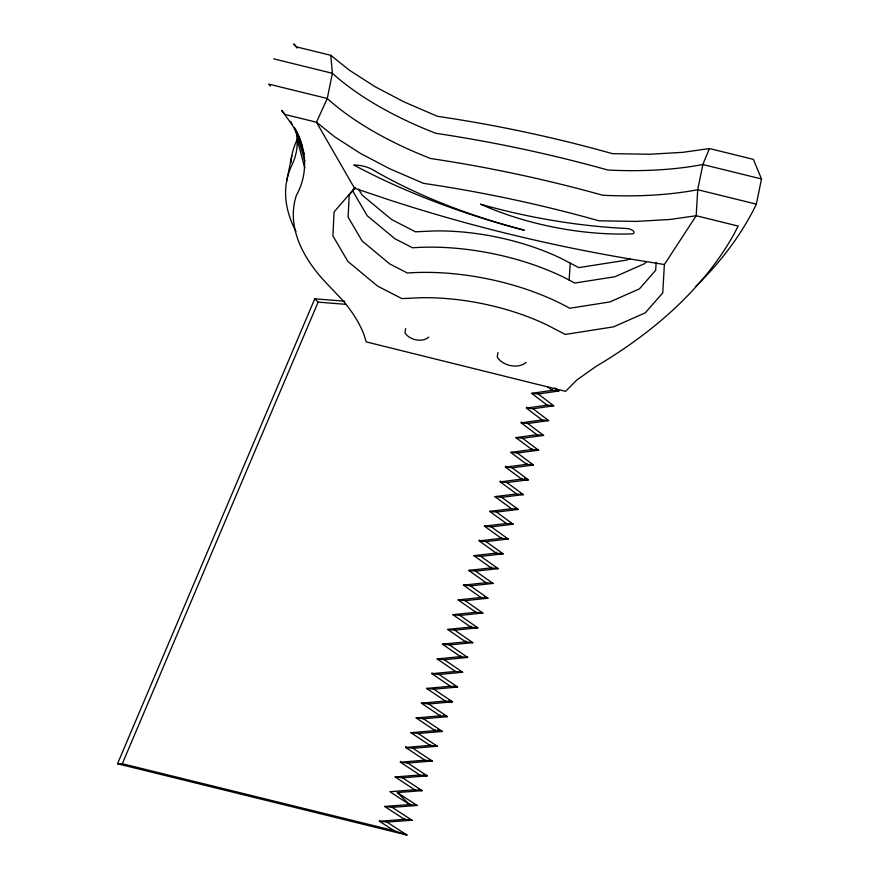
<?xml version="1.0" encoding="UTF-8"?>
<svg xmlns="http://www.w3.org/2000/svg" width="879" height="879" viewBox="0 0 879 879"><rect width="100%" height="100%" fill="white"/><g stroke="black" fill="none" stroke-linecap="round" stroke-linejoin="round"><path stroke-width="1.32" d="M299.86 139.607L292.333 125.005L281.555 110.358L285.367 114.567L316.473 122.225L334.877 136.959L360.445 153.407L389.463 168.658L423.48 183.326L441.082 186.051A627.32 280.884 11.5 0 1 581.887 216.102L598.995 220.794L636.572 221.409L669.952 219.475L696.19 215.74L738.184 226.079L733.657 234.737A1160.412 519.588 11.5 0 1 595.962 366.444L576.811 380.003L565.571 391.342L366.18 341.876L364.027 334.778A294.421 131.828 11.5 0 0 342.524 300.146L323.483 280.038A303.694 135.981 11.5 0 1 296.41 195.303C307.408 175.734 307.068 151.935 296.948 132.07M353.38 189.293L353.248 191.919L367.213 215.74L394.891 238.725L412.526 247.801A149.111 66.76 11.5 0 1 563.439 277.094L574.833 283.038L614.937 276.742L644.56 263.656L646.362 261.59M656.141 262.403L655.679 270.271L639.429 288.872L609.806 301.958L569.702 308.254A149.111 66.76 11.5 0 0 407.395 273.017L389.76 263.942L362.082 240.956L348.117 217.135L349.227 194.808L355.479 187.557M664.381 264.535L662.733 292.872L645.307 312.814L613.531 326.856L565.252 334.438L547.859 325.362A137.772 61.684 11.5 0 0 420.591 297.728L401.857 298.596L377.563 286.093L347.875 261.437L332.899 235.891L334.086 211.949L354.523 188.238L388.298 199.588A762.005 341.195 11.5 0 0 628.265 258.679L664.381 264.535L696.19 215.74L697.717 189.721L702.848 164.516L709.419 148.54L753.38 159.363L761.489 178.953L756.358 204.17A1171.883 524.719 11.5 0 1 695.399 286.829M569.131 280.071L570.262 263.173M286.697 180.964L291.817 155.748M405.658 328.647L404.955 332.734C409.174 340.03 422.381 342.942 428.743 337.129M379.563 820.327L379.387 821.206L393.935 830.611L406.966 835.05L386.925 822.085L379.387 821.206L404.505 819.371L412.031 820.25L392.144 807.329L384.639 806.461L404.505 819.371L404.692 818.481M400.571 761.302L400.395 762.192L419.799 774.992L427.216 775.849L407.79 763.038L400.395 762.192L424.887 760.192L432.27 761.038L413.009 748.282L405.648 747.447L405.823 746.557M432.083 672.787L431.908 673.677L450.367 686.235L457.574 687.037L439.104 674.468L431.908 673.677L455.454 671.446L462.629 672.237L444.324 659.7L437.16 658.92L455.454 671.446M497.953 352.589L497.217 356.984C502.338 365.84 518.379 369.378 526.103 362.324M384.639 806.461L409.603 804.571L409.79 803.692M430.161 744.513L429.985 745.403L405.648 747.447L424.887 760.192M435.259 729.724L435.083 730.614L410.9 732.69L429.985 745.403L437.335 746.238L418.228 733.515L410.9 732.69M440.357 714.935L440.17 715.814L416.152 717.934L435.083 730.614L442.39 731.438L423.447 718.747L416.152 717.934M479.352 540.003L479.165 540.882L496.206 553.1L503.118 553.825L486.065 541.607L479.165 540.882L501.305 538.311L508.172 539.025L491.273 526.84L484.417 526.136L501.305 538.311L501.48 537.421M460.728 655.756L460.552 656.646L437.16 658.92M465.826 640.967L465.639 641.857L442.412 644.164L460.552 656.646L467.694 657.437L449.532 644.944L442.412 644.164M470.924 626.178L470.737 627.068L447.664 629.408L465.639 641.857L472.748 642.637L454.751 630.177L447.664 629.408M500.349 480.978L500.173 481.868L516.577 493.932L523.357 494.624L506.93 482.549L500.173 481.868L521.676 479.132L528.411 479.824L512.149 467.793L505.425 467.112L505.601 466.233M491.295 566.999L491.108 567.889L468.672 570.394L486.021 582.689L492.998 583.425L475.627 571.13L468.672 570.394M521.357 421.964L521.17 422.854L536.948 434.753L543.596 435.413L527.807 423.502L521.17 422.854L542.046 419.964L548.65 420.612L533.026 408.746L526.422 408.098L526.609 407.208M496.382 552.21L496.206 553.1L473.913 555.638L491.108 567.889L498.052 568.625L480.846 556.363L473.913 555.638M521.851 478.242L521.676 479.132L505.425 467.112L526.763 464.343L533.476 465.013L517.368 453.026L510.677 452.366L526.763 464.343L526.95 463.453M532.037 448.664L531.861 449.554L510.677 452.366M552.408 389.485L552.232 390.375L531.674 393.342L547.134 405.164L553.715 405.812L538.234 393.979L531.674 393.342M403.516 833.358L406.966 835.05L117.511 763.774L314.759 298.827L344.788 301.222M117.511 763.774L122.302 763.73L318.121 302.134L314.759 298.827M630.276 258.492L626.628 260.107L578.8 267.623L561.736 258.712A138.399 61.969 11.5 0 0 433.885 230.957L415.47 231.814L391.529 219.497L361.961 194.94L358.566 189.15M538.234 393.979L558.78 391.012L554.693 387.87M709.419 148.54L682.785 152.342L649.592 154.254L612.476 153.649L595.72 149.067A628.727 281.522 11.5 0 0 454.597 118.94L437.368 116.27L403.769 101.788L374.904 86.614L349.468 70.254L330.79 55.311L296.432 46.851L293.817 43.95A264.249 118.313 11.5 0 1 297.201 48.103M547.134 405.164L526.422 408.098L542.046 419.964M533.026 408.746L553.715 405.812L551.232 404.845M527.807 423.502L548.65 420.612M515.918 437.61L522.587 438.269L538.53 450.213L531.861 449.554L515.918 437.61L536.948 434.753M522.587 438.269L543.596 435.413M517.368 453.026L538.53 450.213L536.014 449.235M512.149 467.793L533.476 465.013L530.938 464.035M506.93 482.549L528.411 479.824L524.587 478.341M494.921 496.624L501.711 497.316L518.291 509.424L511.49 508.721L494.921 496.624L516.577 493.932M501.711 497.316L523.357 494.624L521.214 493.8M489.669 511.38L496.492 512.083L513.237 524.225L506.392 523.51L489.669 511.38L511.49 508.721M496.492 512.083L518.291 509.424L515.072 508.183M484.417 526.136L506.392 523.51M491.273 526.84L513.237 524.225L509.996 522.983M486.065 541.607L508.172 539.025L506.007 538.19M480.846 556.363L503.118 553.825L500.931 552.99M475.627 571.13L498.052 568.625L495.866 567.79M463.42 585.15L470.408 585.886L487.933 598.225L480.923 597.478L463.42 585.15L486.021 582.689M470.408 585.886L492.998 583.425L490.79 582.59M458.168 599.907L465.189 600.654L482.868 613.026L475.836 612.267L458.168 599.907L480.923 597.478M465.189 600.654L487.933 598.225L484.615 596.962M452.916 614.652L459.97 615.421L477.813 627.837L470.737 627.068L452.916 614.652L475.836 612.267M459.97 615.421L482.868 613.026M454.751 630.177L477.813 627.837L475.572 626.98M449.532 644.944L472.748 642.637L470.507 641.78M444.324 659.7L467.694 657.437L465.43 656.58M439.104 674.468L462.629 672.237L460.365 671.38M426.656 688.422L433.885 689.224L452.509 701.838L445.268 701.024L426.656 688.422L450.367 686.235M433.885 689.224L457.574 687.037L454.146 685.752M421.404 703.178L428.666 703.991L447.455 716.638L440.17 715.814L421.404 703.178L445.268 701.024M428.666 703.991L452.509 701.838L449.07 700.541M423.447 718.747L447.455 716.638L443.994 715.341M418.228 733.515L442.39 731.438L437.753 729.702M413.009 748.282L437.335 746.238L435.006 745.37M407.79 763.038L432.27 761.038L429.93 760.17M395.143 776.948L402.582 777.805L422.151 790.65L414.701 789.781L395.143 776.948L419.799 774.992M402.582 777.805L427.216 775.849L423.678 774.531M414.701 789.781L389.913 791.704L409.603 804.571L417.085 805.45L397.363 792.561L422.151 790.65L418.602 789.331M392.144 807.329L417.085 805.45L414.712 804.56M386.925 822.085L412.031 820.25L409.647 819.36M318.121 302.134L346.161 304.365M531.872 449.554L538.53 450.213M273.743 58.849L332.394 73.298A258.833 115.896 11.5 0 0 435.753 133.289A639.264 286.235 11.5 0 1 607.774 170.01A258.833 115.896 11.5 0 0 702.848 164.516L761.489 178.953M756.358 204.17L697.717 189.721A258.833 115.896 11.5 0 1 602.642 195.226A639.264 286.235 11.5 0 0 430.622 158.506A258.833 115.896 11.5 0 1 327.274 98.503L268.611 84.065L270.413 86.043M122.302 763.73L393.935 830.611M556.297 390.045L558.78 391.012L552.232 390.375L547.123 386.452M397.363 792.561L409.603 804.571M354.523 188.238L316.473 122.225L327.274 98.503L332.394 73.298L330.79 55.311M290.718 121.313L292.333 125.005M294.454 127.356L296.509 132.322M297.816 134.157L302.365 146.826M296.443 130.96L304.024 153.979M295.553 129.257L304.826 161.011M296.344 132.663L297.113 139.387L304.771 167.922M297.113 139.387A253.701 113.6 11.5 0 1 292.015 164.845A315.649 141.332 11.5 0 0 295.948 231.364M290.883 162.945A315.649 141.332 11.5 0 1 297.146 139.629M480.703 204.247A166.56 74.572 11.5 0 0 633.045 233.814A6.153 2.758 11.5 0 0 632.924 230.639A6.153 2.758 11.5 0 0 626.551 228.507A300.86 134.707 11.5 0 1 480.703 204.247M354.039 165.109A411.449 184.227 11.5 0 0 524.334 230.221A331.91 148.617 11.5 0 1 372.619 169.68A18.151 8.131 11.5 0 0 354.039 165.109"/></g></svg>
